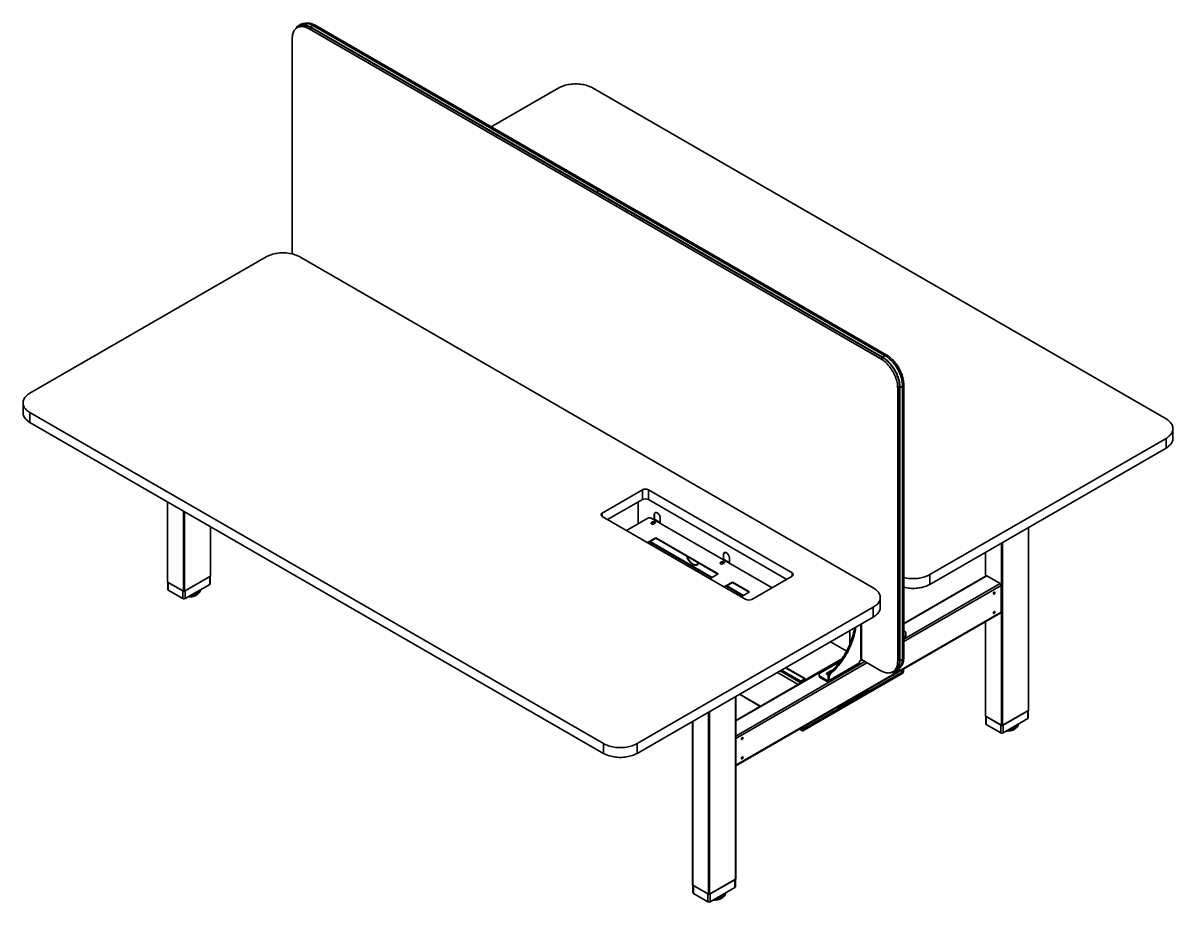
# Model space of a CAD drawing. Header units: millimetres. Extents: x -429 to 4678, y -337 to 3841.
# Drawn here: x 2268 to 4678, y -131 to 1712 of the extents above; entities that cross this region are included whole.
import ezdxf

# ---------------------------------------------------------------- set-up
doc = ezdxf.new("R2010")
doc.units = ezdxf.units.MM
doc.header["$LTSCALE"] = 100

msp = doc.modelspace()

# ---------------------------------------------------------------- linework, layer by layer
at = {"color": 7, "linetype": 'Continuous', "lineweight": 35}
for p, q in [((2847.3, 1704.83), (2842.35, 1701.98)), ((2867.35, 1699.5), (2871.32, 1701.79)), ((4065.9, 1007.6), (2867.35, 1699.5)), ((2870.89, 1702.36), (3470.16, 1356.41)), ((2870.89, 1702.36), (2870.89, 1702.11)), ((2870.89, 1702.11), (3470.16, 1356.16)), ((2870.93, 1702.02), (3470.2, 1356.07)), ((2871.05, 1702.8), (3470.33, 1356.85)), ((2876.38, 1705.88), (3475.65, 1359.92)), ((3475.71, 1359.9), (2876.44, 1705.85)), ((2877.4, 1705.3), (2880.08, 1706.85)), ((4078.63, 1014.94), (2880.08, 1706.85)), ((2832, 1679.08), (2832, 1227.4)), ((3390.96, 1575.54), (3249.26, 1493.73)), ((4663.76, 881.59), (3461.67, 1575.54)), ((3470.16, 1356.41), (4069.43, 1010.45)), ((3470.16, 1356.41), (3470.16, 1356.16)), ((3470.16, 1356.16), (4069.43, 1010.21)), ((3470.2, 1356.07), (4069.47, 1010.12)), ((3470.33, 1356.85), (4069.6, 1010.9)), ((3475.65, 1359.92), (4074.92, 1013.97)), ((4074.99, 1013.95), (3475.71, 1359.9)), ((2777.2, 1221.21), (2282.22, 935.47)), ((4049.99, 527.27), (2847.91, 1221.21)), ((4075.92, 1013.38), (4078.63, 1014.94)), ((4065.9, 1007.6), (4069.92, 1009.92)), ((4069.43, 1010.45), (4069.43, 1010.21)), ((4101.25, 946.36), (4105.28, 948.68)), ((4101.25, 373.96), (4101.25, 946.36)), ((4105.22, 948.2), (4105.22, 375.8)), ((4105.5, 947.99), (4105.28, 948.11)), ((4105.28, 948.11), (4105.28, 375.72)), ((4105.5, 947.99), (4105.5, 375.6)), ((4105.96, 947.91), (4105.96, 375.52)), ((4111.27, 952.14), (4113.98, 953.71)), ((4111.29, 950.99), (4111.29, 378.59)), ((4111.3, 378.66), (4111.3, 951.05)), ((4113.98, 381.31), (4113.98, 953.71)), ((2267.58, 915.06), (2267.58, 894.65)), ((2282.22, 894.65), (3484.3, 200.7)), ((2282.22, 894.65), (2282.22, 874.24)), ((2282.22, 874.24), (3484.3, 180.29)), ((4678.4, 840.77), (4678.4, 861.18)), ((4168.78, 555.03), (4663.76, 840.77)), ((4168.78, 534.61), (4663.76, 820.35)), ((4663.76, 820.35), (4663.76, 840.77)), ((3565.97, 732.8), (3481.83, 684.22)), ((3565.97, 712.38), (3565.97, 732.8)), ((3879.93, 558.9), (3578.7, 732.8)), ((3578.7, 732.8), (3578.7, 712.38)), ((2570.28, 707.94), (2570.28, 540.05)), ((2570.72, 539.44), (2570.72, 707.69)), ((3565.97, 712.38), (3493.14, 670.34)), ((3556.99, 707.2), (3556.99, 661.56)), ((3557.28, 707.36), (3557.28, 661.72)), ((3868.61, 545.02), (3578.7, 712.38)), ((2603.95, 520.25), (2603.95, 688.5)), ((2606.08, 520.25), (2606.08, 687.28)), ((3481.83, 684.22), (3481.83, 676.87)), ((3481.83, 676.87), (3783.05, 502.98)), ((3591.43, 680.95), (3590.86, 680.62)), ((3590.86, 670.88), (3590.86, 680.62)), ((3591.43, 670.87), (3591.43, 680.95)), ((2660.52, 551.68), (2660.52, 655.85)), ((2660.96, 552.29), (2660.96, 655.59)), ((3577.64, 673.48), (3532.68, 647.52)), ((3837.92, 527.3), (3584.71, 673.48)), ((3587.19, 665.52), (3585.06, 664.29)), ((3585.06, 663.47), (3587.19, 664.7)), ((3585.06, 663.47), (3585.06, 664.29)), ((3587.19, 664.7), (3587.19, 665.52)), ((3590.65, 670.78), (3590.01, 670.41)), ((3590.01, 661.43), (3592.14, 662.66)), ((3590.65, 670.78), (3592.42, 669.76)), ((3593.22, 669.84), (3591.45, 670.86)), ((3593.83, 668.94), (3592.42, 669.76)), ((3593.83, 668.94), (3595.95, 667.72)), ((3596.75, 667.8), (3594.63, 669.02)), ((3597.37, 666.9), (3595.95, 667.72)), ((3597.37, 666.9), (3599.49, 665.68)), ((3600.29, 665.76), (3598.17, 666.98)), ((3600.9, 664.86), (3599.49, 665.68)), ((3600.9, 664.86), (3602.67, 663.84)), ((3603.47, 663.92), (3601.7, 664.94)), ((3602.04, 663.47), (3602.67, 663.84)), ((3602.6, 663.15), (3602.67, 663.19)), ((3602.67, 663.19), (3602.67, 663.84)), ((3602.67, 663.19), (3603.24, 662.86)), ((3603.24, 662.86), (3603.59, 663.07)), ((3603.59, 662.66), (3603.24, 662.86)), ((3603.59, 673.27), (3603.59, 662.66)), ((4375.26, 270.43), (4375.26, 653.81)), ((4375.7, 271.04), (4375.7, 654.06)), ((3594.23, 632.06), (3576.84, 622.02)), ((3577.55, 621.61), (3594.23, 631.24)), ((3725.04, 556.54), (3594.23, 632.06)), ((3594.23, 631.24), (3594.23, 632.06)), ((3594.23, 631.24), (3724.34, 556.13)), ((3711.32, 548.62), (3581.21, 623.73)), ((3712.45, 549.27), (3582.34, 624.38)), ((4318.69, 239), (4318.69, 621.15)), ((4320.81, 239), (4320.81, 622.38)), ((3732.14, 581.83), (3730.02, 580.61)), ((3730.02, 579.79), (3732.14, 581.02)), ((3730.02, 579.79), (3730.02, 580.61)), ((3732.14, 581.02), (3732.14, 581.83)), ((3735.61, 587.1), (3734.97, 586.73)), ((3734.97, 577.75), (3737.09, 578.98)), ((3735.61, 587.1), (3737.38, 586.08)), ((3736.39, 597.26), (3735.82, 596.94)), ((3735.82, 587.2), (3735.82, 596.94)), ((3736.39, 587.19), (3736.39, 597.26)), ((3738.18, 586.16), (3736.41, 587.18)), ((3738.79, 585.26), (3737.38, 586.08)), ((3738.79, 585.26), (3740.91, 584.04)), ((3741.71, 584.12), (3739.59, 585.34)), ((3742.33, 583.22), (3740.91, 584.04)), ((3742.33, 583.22), (3744.45, 582)), ((3745.25, 582.08), (3743.13, 583.3)), ((3745.86, 581.18), (3744.45, 582)), ((3745.86, 581.18), (3747.63, 580.16)), ((3748.43, 580.24), (3746.66, 581.26)), ((3746.99, 579.79), (3747.63, 580.16)), ((3747.56, 579.47), (3747.63, 579.51)), ((3747.63, 579.51), (3747.63, 580.16)), ((3747.63, 579.51), (3748.19, 579.18)), ((3748.19, 579.18), (3748.55, 579.38)), ((3748.55, 578.98), (3748.19, 579.18)), ((3748.55, 589.59), (3748.55, 578.98)), ((4285.01, 601.71), (4285.01, 551.27)), ((4285.45, 551.52), (4285.45, 601.97)), ((3670.77, 576.95), (3670.77, 577.77)), ((3672.18, 576.95), (3672.18, 576.13)), ((3672.18, 576.13), (3672.75, 576.46)), ((3672.75, 576.67), (3672.75, 576.46)), ((3680.12, 576.25), (3681.11, 575.68)), ((3680.47, 576.44), (3681.04, 576.77)), ((3707.66, 546.5), (3725.04, 556.54)), ((3879.93, 551.56), (3879.93, 558.9)), ((4168.78, 555.03), (4168.78, 534.61)), ((2603.95, 520.25), (2570.72, 539.44)), ((2571.11, 539.21), (2571.11, 523.72)), ((2602.54, 521.07), (2572.13, 538.62)), ((2572.13, 522.29), (2572.13, 538.62)), ((2660.52, 551.68), (2606.08, 520.25)), ((2659.11, 550.87), (2607.49, 521.07)), ((2659.11, 534.53), (2607.49, 504.74)), ((2659.11, 534.53), (2659.11, 550.87)), ((2660.13, 535.96), (2660.13, 551.46)), ((3755.1, 539.19), (3737.71, 529.16)), ((3738.42, 528.75), (3755.1, 538.38)), ((3776.73, 510.86), (3742.08, 530.86)), ((3777.86, 511.51), (3743.21, 531.51)), ((3790.45, 518.78), (3755.1, 539.19)), ((3755.1, 538.38), (3755.1, 539.19)), ((3755.1, 538.38), (3789.74, 518.37)), ((3795.78, 502.98), (3879.93, 551.56)), ((4286.78, 552.29), (4113.98, 452.53)), ((4288.28, 552.14), (4113.98, 451.52)), ((4315.86, 536.22), (4113.98, 419.68)), ((4317.98, 532.54), (4113.98, 414.78)), ((4288.28, 552.14), (4315.86, 536.22)), ((4317.98, 532.54), (4317.98, 476.2)), ((2602.54, 504.74), (2572.13, 522.29)), ((2602.54, 504.74), (2602.54, 521.07)), ((2607.49, 504.74), (2607.49, 521.07)), ((3773.07, 508.75), (3790.45, 518.78)), ((4064.63, 486.44), (4064.63, 506.86)), ((4302.96, 517.74), (4302.92, 518.02)), ((3555.01, 200.7), (4049.99, 486.45)), ((4049.99, 466.03), (4049.99, 486.45)), ((3555.01, 180.29), (4049.99, 466.03)), ((4317.98, 476.2), (3761.93, 155.2)), ((3761.93, 154.18), (4317.36, 474.83)), ((4302.96, 476.92), (4302.92, 477.2)), ((4001.2, 409.24), (4001.2, 437.87)), ((4023.82, 450.93), (4023.82, 374.98)), ((4025.58, 377.43), (4025.58, 451.94)), ((4114.38, 437.22), (4113.98, 437.42)), ((4116.51, 436), (4114.38, 437.22)), ((4285.01, 456.16), (4285.01, 258.8)), ((4285.45, 258.18), (4285.45, 456.41)), ((3960.52, 414.38), (3994.42, 394.81)), ((4118.58, 426.41), (4113.98, 423.76)), ((4113.98, 421.73), (4117.33, 423.66)), ((4118.58, 431.42), (4118.58, 426.41)), ((3983.89, 377.43), (3761.93, 249.29)), ((3982.7, 375.73), (3761.93, 248.28)), ((4032.66, 372.73), (3761.93, 216.44)), ((4036.91, 370.28), (3761.93, 211.54)), ((3985.22, 379.39), (3913.73, 338.12)), ((3984.13, 377.78), (3914.58, 337.63)), ((3939.68, 349.26), (3980.67, 372.92)), ((3956.11, 330.59), (4019.75, 367.33)), ((4021, 370.08), (3957.36, 333.34)), ((4021, 373.35), (4023.82, 374.98)), ((4021, 370.08), (4021, 373.35)), ((4025.5, 376.87), (4065.9, 353.55)), ((4101.25, 373.96), (4105.22, 376.26)), ((4105.5, 375.6), (4105.28, 375.72)), ((4111.3, 379.76), (4113.98, 381.31)), ((3892.84, 324.87), (3849.14, 350.09)), ((3896.9, 329.05), (3854.8, 353.36)), ((3898.31, 331.5), (3857.63, 354.99)), ((3906.8, 336.4), (3866.12, 359.89)), ((3907.8, 336.5), (3866.7, 360.23)), ((3902.56, 228.62), (4111.86, 349.45)), ((3902.56, 227.8), (4111.86, 348.63)), ((3903.04, 230.05), (4110.38, 349.74)), ((3903.9, 231.35), (4110.52, 350.63)), ((3913.73, 338.12), (3914.58, 337.63)), ((3936.75, 345.18), (3936.75, 342.73)), ((3953.11, 333.34), (3939.68, 341.1)), ((3939.68, 338.65), (3939.68, 341.1)), ((3953.11, 330.89), (3939.68, 338.65)), ((3953.47, 349.26), (3960.89, 353.55)), ((3953.47, 346.81), (3960.89, 351.1)), ((3953.47, 346.81), (3953.47, 349.26)), ((3955.24, 339.57), (3957.36, 338.35)), ((3955.24, 334.57), (3955.24, 339.57)), ((3957.36, 333.34), (3957.36, 338.35)), ((3962.51, 349.19), (3960.39, 350.41)), ((3960.89, 351.1), (3960.89, 353.55)), ((3960.89, 351.1), (3961.45, 351.37)), ((4090.9, 351.07), (4095.85, 353.93)), ((4110.52, 350.63), (4110.52, 355.42)), ((4111.86, 349.45), (4110.57, 350.19)), ((4111.22, 351.19), (4111.22, 355.83)), ((4112.57, 350.67), (4111.22, 351.45)), ((4111.86, 348.63), (4111.86, 349.45)), ((4112.57, 350.67), (4112.57, 356.6)), ((4112.57, 350.67), (4113.27, 351.08)), ((4113.27, 351.08), (4113.27, 357.01)), ((3897.61, 329.46), (3896.9, 329.05)), ((3896.9, 327.21), (3896.9, 329.05)), ((3897.61, 327.62), (3897.61, 329.46)), ((3899.2, 328.54), (3897.61, 329.46)), ((3898.31, 331.5), (3906.8, 336.4)), ((3898.31, 330.69), (3906.8, 335.58)), ((3898.31, 331.5), (3898.31, 330.69)), ((3902.03, 330.17), (3899.73, 331.5)), ((3907.69, 333.44), (3905.38, 334.77)), ((3908.27, 333.78), (3905.97, 335.11)), ((3906.8, 335.58), (3906.8, 336.4)), ((3907.51, 335.18), (3906.8, 335.58)), ((3908.21, 335.58), (3907.51, 335.18)), ((3907.51, 335.18), (3907.51, 334.22)), ((3908.21, 335.58), (3908.21, 333.81)), ((3953.11, 333.34), (3955.24, 334.57)), ((3953.11, 333.34), (3953.11, 330.89)), ((3955.24, 334.57), (3957.36, 333.34)), ((3761.49, -83.89), (3761.49, 299.49)), ((3761.93, -83.28), (3761.93, 299.74)), ((3769.35, 304.02), (3813.04, 278.8)), ((3813.63, 279.14), (3769.94, 304.36)), ((4024.53, 303.93), (3989.88, 283.93)), ((3989.88, 283.12), (4024.53, 303.12)), ((4023.82, 303.53), (4024.53, 303.12)), ((4024.53, 303.12), (4024.53, 303.93)), ((4035.49, 310.26), (4025.24, 304.34)), ((4025.24, 303.53), (4035.49, 309.44)), ((4025.24, 304.34), (4025.24, 303.53)), ((4034.78, 309.85), (4035.49, 309.44)), ((3704.92, -115.32), (3704.92, 266.83)), ((3707.04, -115.32), (3707.04, 268.05)), ((3978.17, 277.22), (3978.92, 276.79)), ((3989.18, 283.52), (3978.92, 277.6)), ((3978.92, 276.79), (3989.18, 282.71)), ((3988.47, 283.12), (3989.18, 282.71)), ((3989.18, 282.71), (3989.18, 283.52)), ((3989.88, 283.93), (3989.88, 283.12)), ((4375.26, 270.43), (4320.81, 239)), ((4373.84, 269.61), (4322.22, 239.81)), ((4373.84, 253.28), (4373.84, 269.61)), ((4374.87, 254.71), (4374.87, 270.2)), ((3671.25, 247.39), (3671.25, -95.53)), ((3671.69, -96.14), (3671.69, 247.64)), ((4318.69, 239), (4285.45, 258.18)), ((4285.84, 257.96), (4285.84, 242.46)), ((4317.27, 239.81), (4286.87, 257.37)), ((4286.87, 241.04), (4286.87, 257.37)), ((4373.84, 253.28), (4322.22, 223.48)), ((3895.42, 231.25), (3901.56, 227.7)), ((3901.14, 228.62), (3896, 231.59)), ((3901.14, 234.55), (3901.14, 228.62)), ((3901.14, 228.62), (3901.85, 229.03)), ((3901.85, 234.96), (3901.85, 229.03)), ((3902.56, 228.62), (3901.85, 229.03)), ((3902.56, 228.62), (3902.56, 227.8)), ((3903.9, 236.14), (3903.9, 231.35)), ((4317.27, 223.48), (4286.87, 241.04)), ((4317.27, 223.48), (4317.27, 239.81)), ((4322.22, 223.48), (4322.22, 239.81)), ((3484.3, 180.29), (3484.3, 200.7)), ((3555.01, 200.7), (3555.01, 180.29)), ((3704.92, -115.32), (3671.69, -96.14)), ((3672.07, -96.36), (3672.07, -111.86)), ((3761.49, -83.89), (3707.04, -115.32)), ((3760.07, -84.71), (3708.46, -114.51)), ((3760.07, -101.04), (3760.07, -84.71)), ((3761.1, -99.61), (3761.1, -84.12)), ((3703.51, -114.51), (3673.1, -96.95)), ((3673.1, -113.29), (3673.1, -96.95)), ((3703.51, -130.84), (3673.1, -113.29)), ((3703.51, -130.84), (3703.51, -114.51)), ((3760.07, -101.04), (3708.46, -130.84)), ((3708.46, -130.84), (3708.46, -114.51))]:
    msp.add_line(p, q, dxfattribs=at)
at = {"color": 7, "linetype": 'Continuous', "lineweight": 35, "flags": 128}
for points in [[(2867.35, 1699.5), (2865.04, 1700.75), (2862.74, 1701.82), (2860.45, 1702.7), (2858.2, 1703.39), (2855.99, 1703.9), (2853.82, 1704.2), (2851.71, 1704.32), (2849.67, 1704.24), (2847.71, 1703.96), (2845.83, 1703.49), (2844.04, 1702.83), (2842.35, 1701.98), (2840.77, 1700.94), (2839.3, 1699.72), (2837.95, 1698.33), (2836.73, 1696.76), (2835.64, 1695.04), (2834.69, 1693.16), (2833.87, 1691.13), (2833.2, 1688.96), (2832.68, 1686.66), (2832.3, 1684.24), (2832.07, 1681.71), (2832, 1679.08)], [(2840.61, 1700.82), (2840.9, 1701.16), (2842.28, 1702.58), (2843.77, 1703.83), (2845.39, 1704.88), (2847.11, 1705.75), (2848.93, 1706.43), (2850.85, 1706.91), (2852.86, 1707.19), (2854.94, 1707.27), (2857.09, 1707.16), (2859.3, 1706.84), (2861.55, 1706.33), (2863.85, 1705.62), (2866.18, 1704.72), (2868.53, 1703.63), (2870.89, 1702.36)], [(2842.14, 1702.97), (2842.21, 1703.03), (2843.71, 1704.28), (2845.34, 1705.35), (2847.08, 1706.22), (2848.92, 1706.9), (2850.85, 1707.39), (2852.87, 1707.67), (2854.97, 1707.76), (2857.14, 1707.64), (2859.37, 1707.32), (2861.64, 1706.8), (2863.96, 1706.09), (2866.31, 1705.18), (2868.68, 1704.09), (2871.05, 1702.8)], [(2842.49, 1702.06), (2842.71, 1702.26), (2844.19, 1703.49), (2845.79, 1704.54), (2847.49, 1705.4), (2849.3, 1706.07), (2851.2, 1706.54), (2853.18, 1706.82), (2855.24, 1706.9), (2857.37, 1706.79), (2859.56, 1706.48), (2861.79, 1705.97), (2864.07, 1705.27), (2866.37, 1704.38), (2868.7, 1703.3), (2871.04, 1702.04)], [(2844.02, 1702.94), (2844.65, 1703.56), (2845.87, 1704.58)], [(2845.32, 1703.69), (2846.52, 1704.66), (2847.82, 1705.54)], [(2849.37, 1706.25), (2850.97, 1706.64), (2852.96, 1706.92), (2855.03, 1707), (2857.17, 1706.88), (2859.36, 1706.57), (2861.61, 1706.06), (2863.89, 1705.36), (2866.21, 1704.46), (2868.54, 1703.38), (2870.89, 1702.11)], [(2880.08, 1706.85), (2877.77, 1708.1), (2875.46, 1709.16), (2873.18, 1710.05), (2870.93, 1710.74), (2868.71, 1711.24), (2866.55, 1711.55), (2864.44, 1711.67), (2862.4, 1711.58), (2860.44, 1711.31), (2858.73, 1710.89)], [(2876.44, 1705.85), (2876.41, 1705.87), (2876.38, 1705.88)], [(3461.67, 1575.54), (3459.29, 1576.83), (3456.76, 1578.03), (3454.1, 1579.13), (3451.32, 1580.12), (3448.43, 1581.01), (3445.45, 1581.79), (3442.39, 1582.46), (3439.26, 1583.01), (3436.07, 1583.44), (3432.85, 1583.74), (3429.59, 1583.93), (3426.32, 1583.99), (3423.05, 1583.93), (3419.79, 1583.74), (3416.56, 1583.44), (3413.38, 1583.01), (3410.25, 1582.46), (3407.19, 1581.79), (3404.2, 1581.01), (3401.32, 1580.12), (3398.54, 1579.13), (3395.88, 1578.03), (3393.35, 1576.83), (3390.96, 1575.54)], [(3475.71, 1359.9), (3475.69, 1359.91), (3475.65, 1359.92)], [(2847.91, 1221.21), (2845.52, 1222.51), (2842.99, 1223.7), (2840.33, 1224.8), (2837.55, 1225.8), (2834.67, 1226.69), (2831.68, 1227.47), (2828.62, 1228.14), (2825.49, 1228.69), (2822.31, 1229.11), (2819.08, 1229.42), (2815.82, 1229.61), (2812.55, 1229.67), (2809.28, 1229.61), (2806.02, 1229.42), (2802.8, 1229.11), (2799.61, 1228.69), (2796.48, 1228.14), (2793.42, 1227.47), (2790.44, 1226.69), (2787.55, 1225.8), (2784.77, 1224.8), (2782.11, 1223.7), (2779.58, 1222.51), (2777.2, 1221.21)], [(4074.92, 1013.97), (4077.3, 1012.51), (4079.67, 1010.87), (4082.02, 1009.07), (4084.33, 1007.11), (4086.61, 1004.99), (4088.84, 1002.74), (4091.01, 1000.35), (4093.1, 997.85), (4095.13, 995.23), (4097.06, 992.51), (4098.9, 989.71), (4100.64, 986.83), (4102.26, 983.88), (4103.77, 980.89), (4105.16, 977.85), (4106.41, 974.8), (4107.54, 971.72), (4108.52, 968.65), (4109.36, 965.6), (4110.05, 962.57), (4110.59, 959.58), (4110.97, 956.65), (4111.21, 953.78), (4111.29, 950.99)], [(4074.99, 1013.95), (4074.96, 1013.96), (4074.92, 1013.97)], [(4113.98, 953.71), (4113.91, 956.42), (4113.68, 959.21), (4113.3, 962.06), (4112.78, 964.97), (4112.1, 967.91), (4111.29, 970.88), (4110.33, 973.87), (4109.24, 976.85), (4108.02, 979.83), (4106.67, 982.78), (4105.21, 985.69), (4103.63, 988.55), (4101.94, 991.35), (4100.15, 994.08), (4098.27, 996.72), (4096.3, 999.27), (4094.26, 1001.71), (4092.16, 1004.03), (4089.99, 1006.22), (4087.78, 1008.27), (4085.52, 1010.18), (4083.24, 1011.93), (4080.94, 1013.52), (4078.63, 1014.94)], [(4101.25, 946.36), (4101.18, 949.07), (4100.95, 951.86), (4100.57, 954.72), (4100.05, 957.62), (4099.38, 960.57), (4098.56, 963.54), (4097.61, 966.52), (4096.52, 969.51), (4095.29, 972.48), (4093.95, 975.43), (4092.48, 978.34), (4090.9, 981.21), (4089.21, 984.01), (4087.42, 986.73), (4085.54, 989.38), (4083.58, 991.92), (4081.53, 994.36), (4079.43, 996.68), (4077.26, 998.87), (4075.05, 1000.92), (4072.79, 1002.83), (4070.51, 1004.58), (4068.21, 1006.17), (4065.9, 1007.6)], [(4069.43, 1010.45), (4071.79, 1009), (4074.14, 1007.38), (4076.47, 1005.59), (4078.77, 1003.65), (4081.02, 1001.55), (4083.23, 999.32), (4085.38, 996.95), (4087.46, 994.47), (4089.47, 991.87), (4091.39, 989.17), (4093.21, 986.39), (4094.93, 983.54), (4096.55, 980.62), (4098.04, 977.64), (4099.42, 974.64), (4100.66, 971.6), (4101.78, 968.56), (4102.75, 965.51), (4103.58, 962.48), (4104.27, 959.48), (4104.8, 956.52), (4105.19, 953.61), (4105.42, 950.76), (4105.5, 947.99)], [(4069.43, 1010.21), (4071.78, 1008.77), (4074.11, 1007.15), (4076.43, 1005.38), (4078.71, 1003.44), (4080.96, 1001.36), (4083.15, 999.14), (4085.29, 996.79), (4087.36, 994.31), (4089.35, 991.73), (4091.26, 989.05), (4093.07, 986.29), (4094.78, 983.45), (4096.39, 980.55), (4097.87, 977.59), (4099.24, 974.6), (4100.48, 971.59), (4101.59, 968.56), (4102.55, 965.53), (4103.38, 962.52), (4104.06, 959.53), (4104.59, 956.59), (4104.98, 953.69), (4105.21, 950.87), (4105.28, 948.11)], [(4069.6, 1010.9), (4071.98, 1009.43), (4074.35, 1007.8), (4076.69, 1005.99), (4079.01, 1004.03), (4081.29, 1001.92), (4083.52, 999.67), (4085.68, 997.28), (4087.78, 994.77), (4089.8, 992.16), (4091.74, 989.44), (4093.58, 986.64), (4095.31, 983.75), (4096.94, 980.81), (4098.45, 977.81), (4099.83, 974.78), (4101.09, 971.72), (4102.21, 968.65), (4103.19, 965.58), (4104.03, 962.53), (4104.72, 959.5), (4105.26, 956.51), (4105.65, 953.57), (4105.88, 950.71), (4105.96, 947.91)], [(4111.3, 951.05), (4111.3, 951.02), (4111.29, 950.99)], [(2282.22, 935.47), (2279.98, 934.09), (2277.91, 932.63), (2276, 931.1), (2274.27, 929.49), (2272.73, 927.83), (2271.38, 926.11), (2270.23, 924.34), (2269.28, 922.53), (2268.54, 920.69), (2268, 918.83), (2267.68, 916.95), (2267.58, 915.06), (2267.68, 913.17), (2268, 911.29), (2268.54, 909.43), (2269.28, 907.59), (2270.23, 905.78), (2271.38, 904.02), (2272.73, 902.3), (2274.27, 900.63), (2276, 899.03), (2277.91, 897.49), (2279.98, 896.03), (2282.22, 894.65)], [(2282.22, 874.24), (2279.98, 875.62), (2277.91, 877.08), (2276, 878.61), (2274.27, 880.22), (2272.73, 881.88), (2271.38, 883.6), (2270.23, 885.37), (2269.28, 887.18), (2268.54, 889.02), (2268, 890.88), (2267.68, 892.76), (2267.58, 894.65)], [(4663.76, 840.77), (4665.99, 842.15), (4668.07, 843.61), (4669.97, 845.14), (4671.7, 846.75), (4673.24, 848.41), (4674.59, 850.13), (4675.75, 851.9), (4676.7, 853.71), (4677.44, 855.55), (4677.97, 857.41), (4678.29, 859.29), (4678.4, 861.18), (4678.29, 863.07), (4677.97, 864.95), (4677.44, 866.81), (4676.7, 868.65), (4675.75, 870.46), (4674.59, 872.22), (4673.24, 873.94), (4671.7, 875.61), (4669.97, 877.21), (4668.07, 878.75), (4665.99, 880.21), (4663.76, 881.59)], [(4678.4, 840.77), (4678.29, 838.88), (4677.97, 837), (4677.44, 835.13), (4676.7, 833.29), (4675.75, 831.49), (4674.59, 829.72), (4673.24, 828), (4671.7, 826.33), (4669.97, 824.73), (4668.07, 823.19), (4665.99, 821.73), (4663.76, 820.35)], [(3481.83, 676.87), (3480.91, 677.49), (3480.17, 678.19), (3479.63, 678.94), (3479.3, 679.74), (3479.19, 680.55), (3479.3, 681.36), (3479.63, 682.15), (3480.17, 682.91), (3480.91, 683.6), (3481.83, 684.22)], [(3590.86, 680.62), (3590.94, 681.72), (3591.17, 682.71), (3591.56, 683.56), (3592.08, 684.24), (3592.73, 684.74), (3593.49, 685.05), (3594.34, 685.16), (3595.26, 685.07), (3596.23, 684.78), (3597.23, 684.3), (3598.22, 683.63), (3599.19, 682.8), (3600.12, 681.83), (3600.97, 680.73), (3601.73, 679.54), (3602.38, 678.29), (3602.9, 677.01), (3603.28, 675.72), (3603.51, 674.47), (3603.59, 673.27)], [(3585.06, 664.29), (3584.51, 663.87), (3584.16, 663.38), (3584.04, 662.86), (3584.16, 662.34), (3584.51, 661.85), (3585.06, 661.43), (3585.79, 661.11), (3586.63, 660.91), (3587.54, 660.84), (3588.45, 660.91), (3589.29, 661.11), (3590.01, 661.43)], [(3592.14, 662.66), (3592.69, 663.08), (3593.04, 663.56), (3593.16, 664.09), (3593.04, 664.61), (3592.69, 665.1), (3592.14, 665.52), (3591.41, 665.84), (3590.57, 666.04), (3589.66, 666.11), (3588.76, 666.04), (3587.91, 665.84), (3587.19, 665.52)], [(3587.19, 664.7), (3587.91, 665.02), (3588.76, 665.22), (3589.66, 665.29), (3590.57, 665.22), (3591.41, 665.02), (3592.14, 664.7), (3592.69, 664.28), (3593.04, 663.79), (3593.09, 663.68)], [(3593.08, 663.65), (3592.63, 664.17), (3591.99, 664.62)], [(3592.87, 663.27), (3592.63, 663.51), (3591.99, 663.96)], [(3683.32, 579.81), (3683.23, 579.62), (3682.61, 578.49), (3681.85, 577.54), (3680.96, 576.76), (3679.95, 576.18), (3678.84, 575.79), (3677.63, 575.61), (3676.34, 575.64), (3674.99, 575.88), (3673.6, 576.31), (3672.18, 576.95)], [(3672.18, 576.13), (3673.58, 575.5), (3674.95, 575.04), (3676.29, 574.77), (3677.57, 574.69), (3678.79, 574.8), (3679.93, 575.1), (3680.97, 575.58), (3681.91, 576.24), (3682.74, 577.08), (3683.44, 578.08), (3684.02, 579.23), (3684.07, 579.38)], [(3730.02, 580.61), (3729.47, 580.19), (3729.12, 579.7), (3729, 579.18), (3729.12, 578.66), (3729.47, 578.17), (3730.02, 577.75), (3730.75, 577.43), (3731.59, 577.23), (3732.5, 577.16), (3733.4, 577.23), (3734.25, 577.43), (3734.97, 577.75)], [(3737.09, 578.98), (3737.65, 579.39), (3738, 579.88), (3738.12, 580.4), (3738, 580.93), (3737.65, 581.41), (3737.09, 581.83), (3736.37, 582.15), (3735.52, 582.36), (3734.62, 582.43), (3733.71, 582.36), (3732.87, 582.15), (3732.14, 581.83)], [(3732.14, 581.02), (3732.87, 581.34), (3733.71, 581.54), (3734.62, 581.61), (3735.52, 581.54), (3736.37, 581.34), (3737.09, 581.02), (3737.65, 580.6), (3738, 580.11), (3738.05, 580)], [(3735.82, 596.94), (3735.9, 598.04), (3736.13, 599.03), (3736.51, 599.87), (3737.04, 600.56), (3737.68, 601.06), (3738.44, 601.37), (3739.29, 601.48), (3740.22, 601.39), (3741.19, 601.1), (3742.18, 600.61), (3743.18, 599.95), (3744.15, 599.12), (3745.07, 598.14), (3745.92, 597.05), (3746.68, 595.86), (3747.33, 594.61), (3747.85, 593.33), (3748.24, 592.04), (3748.47, 590.79), (3748.55, 589.59)], [(3738.04, 579.97), (3737.58, 580.48), (3736.95, 580.94)], [(3737.82, 579.59), (3737.58, 579.83), (3736.95, 580.28)], [(3879.93, 558.9), (3880.85, 558.28), (3881.58, 557.59), (3882.12, 556.84), (3882.45, 556.04), (3882.56, 555.23), (3882.45, 554.42), (3882.12, 553.62), (3881.58, 552.87), (3880.85, 552.18), (3879.93, 551.56)], [(4113.98, 548.84), (4114.29, 548.77), (4117.35, 548.1), (4120.49, 547.55), (4123.67, 547.13), (4126.9, 546.82), (4130.16, 546.63), (4133.43, 546.57), (4136.7, 546.63), (4139.95, 546.82), (4143.18, 547.13), (4146.37, 547.55), (4149.5, 548.1), (4152.56, 548.77), (4155.54, 549.55), (4158.43, 550.44), (4161.2, 551.44), (4163.86, 552.54), (4166.39, 553.73), (4168.78, 555.03)], [(4168.78, 534.61), (4166.39, 533.32), (4163.86, 532.12), (4161.2, 531.02), (4158.43, 530.02), (4155.54, 529.13), (4152.56, 528.35), (4149.5, 527.69), (4146.37, 527.14), (4143.18, 526.71), (4139.95, 526.4), (4136.7, 526.22), (4133.43, 526.16), (4130.16, 526.22), (4126.9, 526.4), (4123.67, 526.71), (4120.49, 527.14), (4117.35, 527.69), (4114.29, 528.35), (4113.98, 528.43)], [(2639.99, 523.5), (2639.89, 522.99), (2639.47, 521.7), (2638.85, 520.45), (2638.03, 519.23), (2637.03, 518.06), (2635.83, 516.95), (2634.47, 515.91), (2632.95, 514.94), (2631.27, 514.06), (2629.47, 513.27), (2627.54, 512.58), (2625.52, 512), (2623.41, 511.53), (2621.23, 511.17), (2619.01, 510.93), (2618.12, 510.87)], [(2638.8, 522.81), (2638.03, 521.68), (2637.03, 520.51), (2635.83, 519.4), (2634.47, 518.35), (2632.95, 517.39), (2631.27, 516.51), (2629.47, 515.72), (2627.54, 515.03), (2625.52, 514.45), (2623.55, 514.01)], [(4049.99, 486.45), (4052.22, 487.83), (4054.3, 489.29), (4056.21, 490.82), (4057.93, 492.43), (4059.48, 494.09), (4060.83, 495.81), (4061.98, 497.58), (4062.93, 499.39), (4063.67, 501.23), (4064.2, 503.09), (4064.53, 504.97), (4064.63, 506.86), (4064.53, 508.75), (4064.2, 510.62), (4063.67, 512.49), (4062.93, 514.33), (4061.98, 516.14), (4060.83, 517.9), (4059.48, 519.62), (4057.93, 521.29), (4056.21, 522.89), (4054.3, 524.43), (4052.22, 525.89), (4049.99, 527.27)], [(4301.72, 515.4), (4301.8, 516.04), (4302.02, 516.72), (4302.38, 517.38), (4302.84, 517.95), (4303.35, 518.38), (4303.88, 518.64), (4304.37, 518.7), (4304.78, 518.55), (4305.08, 518.22), (4305.23, 517.73), (4305.23, 517.12), (4305.08, 516.45), (4304.78, 515.78), (4304.37, 515.16), (4303.88, 514.66), (4303.35, 514.31), (4302.84, 514.15), (4302.38, 514.19), (4302.02, 514.43), (4301.8, 514.84), (4301.72, 515.4)], [(4064.63, 486.44), (4064.53, 484.56), (4064.2, 482.68), (4063.67, 480.81), (4062.93, 478.97), (4061.98, 477.17), (4060.83, 475.4), (4059.48, 473.68), (4057.93, 472.01), (4056.21, 470.41), (4054.3, 468.87), (4052.22, 467.41), (4049.99, 466.03)], [(4301.72, 474.57), (4301.8, 475.22), (4302.02, 475.9), (4302.38, 476.55), (4302.84, 477.12), (4303.35, 477.55), (4303.88, 477.81), (4304.37, 477.87), (4304.78, 477.73), (4305.08, 477.4), (4305.23, 476.9), (4305.23, 476.3), (4305.08, 475.62), (4304.78, 474.95), (4304.37, 474.33), (4303.88, 473.83), (4303.35, 473.48), (4302.84, 473.32), (4302.38, 473.36), (4302.02, 473.6), (4301.8, 474.01), (4301.72, 474.57)], [(3960.39, 350.41), (3963.46, 353.26), (3966.48, 356.25), (3969.45, 359.36), (3972.36, 362.59), (3975.2, 365.93), (3977.98, 369.39), (3980.68, 372.94), (3983.3, 376.58), (3985.83, 380.31), (3988.28, 384.12), (3990.62, 388), (3992.86, 391.94), (3995, 395.93), (3997.03, 399.96), (3998.94, 404.04), (4000.74, 408.14), (4002.41, 412.26), (4003.96, 416.4), (4005.37, 420.54), (4006.66, 424.67), (4007.81, 428.79), (4008.83, 432.89), (4009.7, 436.95), (4010.44, 440.98), (4010.82, 443.42)], [(3962.51, 349.19), (3965.58, 352.04), (3968.6, 355.02), (3971.57, 358.13), (3974.48, 361.36), (3977.32, 364.71), (3980.1, 368.16), (3982.8, 371.71), (3985.42, 375.36), (3987.95, 379.09), (3990.4, 382.9), (3992.74, 386.77), (3994.99, 390.71), (3997.12, 394.7), (3999.15, 398.74), (4001.06, 402.81), (4002.86, 406.92), (4004.53, 411.04), (4006.08, 415.17), (4007.5, 419.31), (4008.78, 423.45), (4009.93, 427.56), (4010.95, 431.66), (4011.82, 435.73), (4012.56, 439.75), (4013.15, 443.73), (4013.3, 444.85)], [(4113.98, 436.41), (4114.38, 436.45), (4115.27, 436.42), (4116.09, 436.2), (4116.82, 435.79), (4117.43, 435.21), (4117.93, 434.46), (4118.29, 433.57), (4118.5, 432.55), (4118.58, 431.42)], [(4065.9, 353.55), (4068.21, 352.3), (4070.51, 351.23), (4072.79, 350.35), (4075.05, 349.66), (4077.26, 349.15), (4079.43, 348.84), (4081.53, 348.73), (4083.58, 348.81), (4085.54, 349.09), (4087.42, 349.56), (4089.21, 350.22), (4090.9, 351.07), (4092.48, 352.11), (4093.95, 353.33), (4095.29, 354.72), (4096.52, 356.28), (4097.61, 358.01), (4098.56, 359.89), (4099.38, 361.92), (4100.05, 364.09), (4100.57, 366.39), (4100.95, 368.81), (4101.18, 371.34), (4101.25, 373.96)], [(4105.5, 375.6), (4105.42, 372.92), (4105.19, 370.34), (4104.8, 367.87), (4104.27, 365.53), (4103.58, 363.32), (4102.75, 361.24), (4101.78, 359.32), (4100.66, 357.56), (4099.42, 355.97), (4098.04, 354.55), (4096.55, 353.31), (4094.93, 352.25), (4093.21, 351.38), (4091.39, 350.7), (4089.47, 350.22), (4089.03, 350.14)], [(4105.29, 375.89), (4105.21, 373.23), (4104.99, 370.68), (4104.6, 368.24), (4104.07, 365.92), (4103.4, 363.73), (4102.57, 361.68), (4101.61, 359.77), (4100.51, 358.03), (4099.27, 356.45), (4097.91, 355.04), (4096.43, 353.81), (4094.83, 352.77), (4093.13, 351.91), (4091.32, 351.24), (4091.03, 351.15)], [(4105.96, 375.52), (4105.88, 372.82), (4105.65, 370.22), (4105.26, 367.73), (4104.72, 365.37), (4104.03, 363.14), (4103.19, 361.05), (4102.21, 359.11), (4101.09, 357.34), (4099.83, 355.73), (4098.45, 354.3), (4096.94, 353.04), (4095.31, 351.98), (4093.58, 351.1), (4092.68, 350.74)], [(4105.28, 375.72), (4105.21, 373.06), (4104.98, 370.49), (4104.59, 368.04), (4104.06, 365.71), (4103.38, 363.51), (4102.55, 361.45), (4101.59, 359.54), (4100.48, 357.79), (4099.24, 356.21), (4097.87, 354.79), (4096.81, 353.88)], [(4106.96, 360.94), (4108.02, 362.07), (4109.24, 363.63), (4110.33, 365.36), (4111.29, 367.24), (4112.1, 369.27), (4112.78, 371.44), (4113.3, 373.74), (4113.68, 376.16), (4113.91, 378.68), (4113.98, 381.31)], [(4111.3, 378.66), (4111.3, 378.63), (4111.29, 378.59)], [(3914.58, 337.63), (3913.89, 337.15), (3913.46, 336.77)], [(3939.68, 341.1), (3938.66, 341.79), (3937.84, 342.56), (3937.24, 343.39), (3936.87, 344.28), (3936.75, 345.18), (3936.87, 346.08), (3937.24, 346.96), (3937.84, 347.8), (3938.66, 348.57), (3939.68, 349.26)], [(3956.34, 344.59), (3955.6, 344.67), (3954.67, 344.88), (3953.84, 345.19), (3953.13, 345.6), (3952.59, 346.08), (3952.24, 346.61), (3952.08, 347.18), (3952.13, 347.75), (3952.39, 348.3), (3952.84, 348.82), (3953.47, 349.26)], [(3952.58, 346.1), (3952.84, 346.37), (3953.47, 346.81)], [(4094.91, 352.81), (4093.42, 352.28), (4092.56, 352.03)], [(4096.71, 354.03), (4095.31, 353.34), (4093.87, 352.79)], [(4354.73, 242.25), (4354.62, 241.73), (4354.2, 240.45), (4353.59, 239.19), (4352.77, 237.98), (4351.76, 236.81), (4350.57, 235.69), (4349.2, 234.65), (4347.68, 233.69), (4346.01, 232.81), (4344.2, 232.02), (4342.28, 231.33), (4340.25, 230.75), (4338.14, 230.28), (4335.96, 229.92), (4333.74, 229.68), (4332.85, 229.62)], [(4353.54, 241.56), (4352.77, 240.42), (4351.76, 239.26), (4350.57, 238.14), (4349.2, 237.1), (4347.68, 236.14), (4346.01, 235.26), (4344.2, 234.47), (4342.28, 233.78), (4340.25, 233.2), (4338.29, 232.76)], [(3484.3, 200.7), (3486.69, 199.41), (3489.22, 198.21), (3491.88, 197.11), (3494.66, 196.12), (3497.54, 195.23), (3500.52, 194.45), (3503.59, 193.78), (3506.72, 193.23), (3509.9, 192.8), (3513.13, 192.5), (3516.39, 192.31), (3519.66, 192.25), (3522.93, 192.31), (3526.18, 192.5), (3529.41, 192.8), (3532.6, 193.23), (3535.73, 193.78), (3538.79, 194.45), (3541.77, 195.23), (3544.66, 196.12), (3547.44, 197.11), (3550.1, 198.21), (3552.62, 199.41), (3555.01, 200.7)], [(3773.51, 210.47), (3773.59, 211.12), (3773.82, 211.8), (3774.17, 212.45), (3774.63, 213.02), (3775.14, 213.45), (3775.67, 213.71), (3776.16, 213.77), (3776.57, 213.63), (3776.87, 213.29), (3777.02, 212.8), (3777.02, 212.19), (3776.87, 211.52), (3776.57, 210.85), (3776.16, 210.23), (3775.67, 209.73), (3775.14, 209.38), (3774.63, 209.22), (3774.17, 209.26), (3773.82, 209.5), (3773.59, 209.91), (3773.51, 210.47)], [(3555.01, 180.29), (3552.62, 179), (3550.1, 177.8), (3547.44, 176.7), (3544.66, 175.7), (3541.77, 174.81), (3538.79, 174.03), (3535.73, 173.37), (3532.6, 172.82), (3529.41, 172.39), (3526.18, 172.08), (3522.93, 171.9), (3519.66, 171.84), (3516.39, 171.9), (3513.13, 172.08), (3509.9, 172.39), (3506.72, 172.82), (3503.59, 173.37), (3500.52, 174.03), (3497.54, 174.81), (3494.66, 175.7), (3491.88, 176.7), (3489.22, 177.8), (3486.69, 179), (3484.3, 180.29)], [(3773.51, 169.64), (3773.59, 170.29), (3773.82, 170.97), (3774.17, 171.62), (3774.63, 172.19), (3775.14, 172.62), (3775.67, 172.88), (3776.16, 172.94), (3776.57, 172.8), (3776.87, 172.47), (3777.02, 171.98), (3777.02, 171.37), (3776.87, 170.7), (3776.57, 170.02), (3776.16, 169.41), (3775.67, 168.9), (3775.14, 168.55), (3774.63, 168.39), (3774.17, 168.43), (3773.82, 168.67), (3773.59, 169.09), (3773.51, 169.64)], [(3740.96, -112.07), (3740.85, -112.59), (3740.44, -113.87), (3739.82, -115.13), (3739, -116.35), (3737.99, -117.52), (3736.8, -118.63), (3735.44, -119.67), (3733.91, -120.63), (3732.24, -121.51), (3730.43, -122.3), (3728.51, -122.99), (3726.48, -123.57), (3724.37, -124.04), (3722.2, -124.4), (3719.97, -124.64), (3719.08, -124.7)], [(3739.77, -112.76), (3739, -113.9), (3737.99, -115.07), (3736.8, -116.18), (3735.44, -117.22), (3733.91, -118.18), (3732.24, -119.06), (3730.43, -119.85), (3728.51, -120.54), (3726.48, -121.12), (3724.52, -121.57)]]:
    msp.add_lwpolyline(points, dxfattribs=at)
at = {"color": 7, "linetype": 'Continuous', "lineweight": 35}
for centre, radius, start, end in [((2855.49, 1688.82), 19.45, 133.31784, 145.23517), ((2854.14, 1689.72), 17.2, 106.09195, 136.60504), ((2855.85, 1689.96), 17.15, 102.90795, 119.8812), ((2857.2, 1673.66), 37.5, 59.23738, 78.39269), ((2871.65, 1702.33), 0.763, 141.30471, 177.43), ((2870.99, 1702.1), 0.1, 174.19564, 234.49218), ((2876.57, 1699.4), 6.48, 91.67597, 148.31865), ((3470.92, 1356.37), 0.763, 141.30471, 177.43), ((3470.26, 1356.15), 0.1, 174.19564, 234.49218), ((3475.84, 1353.45), 6.48, 91.67597, 148.31865), ((4075.11, 1007.49), 6.48, 91.67597, 148.31865), ((4070.2, 1010.42), 0.763, 141.30471, 177.43), ((4069.53, 1010.2), 0.1, 174.19564, 234.49218), ((4105.32, 948.21), 0.1, 185.51136, 245.80878), ((4105.85, 948.67), 0.763, 242.57351, 278.69449), ((4105.77, 954.39), 6.48, 271.68015, 328.31448), ((3572.34, 720.63), 13.73, 62.39104, 117.60896), ((3572.34, 700.22), 13.73, 62.39104, 117.60896), ((3596.02, 681.38), 4.62, 130.6193, 185.4371), ((3581.18, 666.65), 7.69, 62.60967, 117.39033), ((3585.91, 661.73), 1.94, 115.88856, 158.03036), ((3588.59, 657.36), 7.43, 62.755, 101.83437), ((3589, 659.19), 6.19, 61.13811, 78.55034), ((3591.12, 670.13), 0.805, 65.69288, 125.61758), ((3592.86, 669.22), 0.699, 350.78596, 129.20329), ((3594.3, 668.29), 0.805, 65.69288, 125.61758), ((3596.4, 667.18), 0.699, 350.78596, 129.20329), ((3597.84, 666.25), 0.805, 65.69288, 125.61758), ((3599.93, 665.14), 0.699, 350.78596, 129.20329), ((3601.37, 664.21), 0.805, 65.69288, 125.61758), ((3603.12, 663.27), 0.724, 49.73343, 128.49886), ((3602.89, 662.92), 0.349, 350.78596, 129.20329), ((3688.06, 601.72), 30.21, 194.95297, 235.07788), ((3687.26, 601.25), 28.7, 195.70158, 234.92448), ((3684.15, 596.97), 23.5, 226.26829, 235.29334), ((3677.62, 582.51), 6.67, 300.77006, 334.42273), ((3730.87, 578.05), 1.94, 115.88856, 158.03036), ((3733.55, 573.67), 7.43, 62.755, 101.83437), ((3733.96, 575.51), 6.19, 61.13811, 78.55034), ((3736.08, 586.44), 0.805, 65.69288, 125.61758), ((3740.98, 597.7), 4.62, 130.6193, 185.4371), ((3737.82, 585.54), 0.699, 350.78596, 129.20329), ((3739.26, 584.61), 0.805, 65.69288, 125.61758), ((3741.35, 583.5), 0.699, 350.78596, 129.20329), ((3742.79, 582.57), 0.805, 65.69288, 125.61758), ((3744.89, 581.46), 0.699, 350.78596, 129.20329), ((3746.33, 580.53), 0.805, 65.69288, 125.61758), ((3748.08, 579.59), 0.724, 49.73343, 128.49886), ((3747.85, 579.24), 0.349, 350.78596, 129.20329), ((3677.67, 584.1), 9.09, 237.22016, 293.23671), ((2571.03, 540.12), 0.754, 185.6948, 245.62534), ((2658.38, 536.14), 1.76, 294.37466, 354.3052), ((2660.21, 552.37), 0.754, 294.37466, 354.3052), ((4287.4, 550.91), 1.51, 54.38242, 114.30712), ((4313.38, 532.33), 4.61, 2.60548, 57.39452), ((2572.86, 523.89), 1.76, 185.6948, 245.62534), ((2605.01, 522.3), 2.31, 242.60967, 297.39033), ((4300.68, 518.04), 3.41, 289.18754, 10.81784), ((4301.19, 517.76), 1.77, 290.71777, 359.37712), ((2605.01, 509.51), 5.38, 242.60967, 297.39033), ((3789.42, 515.15), 13.73, 242.39104, 297.60896), ((4300.68, 477.21), 3.41, 289.18754, 10.81784), ((4301.19, 476.94), 1.77, 290.71777, 359.37712), ((4316.55, 476.02), 1.44, 304.05635, 7.25583), ((4115.64, 426.09), 2.96, 305.01333, 6.29885), ((4018.06, 369.75), 2.96, 305.01333, 6.29885), ((4022.58, 377.73), 3.02, 294.37466, 354.3052), ((4105.32, 375.81), 0.1, 185.51136, 245.80878), ((4105.85, 376.27), 0.763, 242.57351, 278.69449), ((4105.77, 382), 6.48, 271.68015, 328.31448), ((4074.18, 378.03), 37.11, 341.66299, 0.8749), ((3917.54, 332), 7.21, 121.95194, 151.06898), ((3941.83, 343.28), 5.11, 186.18746, 245.13268), ((3970.81, 338.81), 15.59, 131.91086, 177.18897), ((3957.77, 347.02), 1.97, 122.96217, 236.84019), ((3959.15, 344.5), 3.77, 101.65155, 150.30195), ((3973, 337.55), 15.66, 132.01568, 177.08414), ((3960.37, 342.73), 7.05, 95.43839, 112.56794), ((3964.19, 347.2), 7.15, 86.93966, 117.47646), ((4086.14, 368.59), 19.01, 274.6568, 290.10776), ((4086.19, 367.39), 17.18, 283.36577, 308.17946), ((4087.29, 368.7), 17.07, 300.07525, 317.12483), ((4110.2, 351.22), 3.07, 302.60548, 357.39452), ((4111.03, 350.74), 1.54, 302.60548, 357.39452), ((3899.97, 328.91), 3.07, 122.60548, 177.39452), ((3899.14, 329.39), 1.54, 122.60548, 177.39452), ((3907.35, 335.72), 0.873, 350.78596, 129.20329), ((3907.07, 335.25), 0.437, 350.78596, 129.20329), ((3953.94, 334.36), 1.31, 230.79671, 9.21404), ((3954.77, 332.92), 2.62, 230.79671, 9.21404), ((4027.63, 321.92), 14.74, 302.21568, 332.57487), ((4028.8, 321.07), 12.71, 301.75068, 329.12295), ((3976.04, 280.64), 4.82, 240.89406, 306.80219), ((3975, 281.52), 5.19, 256.31623, 298.50961), ((3976.25, 281.36), 4.61, 250.39519, 305.45526), ((4374.95, 271.12), 0.754, 294.37466, 354.3052), ((4285.77, 258.87), 0.754, 185.6948, 245.62534), ((4287.59, 242.64), 1.76, 185.6948, 245.62534), ((4373.12, 254.89), 1.76, 294.37466, 354.3052), ((3902, 228.48), 0.873, 170.78596, 309.20329), ((3902.28, 228.96), 0.437, 170.78596, 309.20329), ((4319.75, 228.26), 5.38, 242.60967, 297.39033), ((4319.75, 241.04), 2.31, 242.60967, 297.39033), ((3772.48, 213.11), 3.41, 289.18754, 10.81784), ((3773.07, 212.77), 1.67, 288.69061, 11.31476), ((3772.48, 172.28), 3.41, 289.18754, 10.81784), ((3773.07, 171.94), 1.67, 288.69061, 11.31476), ((3672, -95.45), 0.754, 185.6948, 245.62534), ((3761.18, -83.21), 0.754, 294.37466, 354.3052), ((3673.83, -111.68), 1.76, 185.6948, 245.62534), ((3705.98, -113.28), 2.31, 242.60967, 297.39033), ((3759.35, -99.44), 1.76, 294.37466, 354.3052), ((3705.98, -126.06), 5.38, 242.60967, 297.39033)]:
    msp.add_arc(centre, radius, start, end, dxfattribs=at)
for points, knots in [([(2864.76, 1710.36), (2864.55, 1710.41), (2863.57, 1710.62), (2861.82, 1710.81), (2859.53, 1710.93), (2857.31, 1710.85), (2855.15, 1710.58), (2853.07, 1710.14), (2851.07, 1709.52), (2849.17, 1708.74), (2847.36, 1707.79), (2845.65, 1706.69), (2844.05, 1705.43), (2842.56, 1704.03), (2841.19, 1702.49), (2840.01, 1700.94), (2839.35, 1699.86), (2839.07, 1699.39)], [0, 0, 0, 0, 0.0203377, 0.0961583, 0.171019, 0.244791, 0.3174254, 0.388961, 0.4595185, 0.5292843, 0.5984919, 0.6674033, 0.7362422, 0.8052424, 0.8746653, 0.9447434, 1, 1, 1, 1]), ([(2613.7, 508.32), (2614.24, 508.3), (2615.48, 508.24), (2617.43, 508.29), (2619.55, 508.44), (2621.64, 508.72), (2623.69, 509.12), (2625.7, 509.64), (2627.64, 510.28), (2629.5, 511.04), (2631.26, 511.92), (2632.92, 512.92), (2634.45, 514.03), (2635.83, 515.26), (2637.04, 516.58), (2638.06, 517.99), (2638.88, 519.45), (2639.48, 520.95), (2639.87, 522.31), (2639.98, 523.17), (2640.02, 523.51)], [0, 0, 0, 0, 0.0435895, 0.1011833, 0.1588355, 0.2166088, 0.2745832, 0.3328353, 0.3914319, 0.4504171, 0.5097896, 0.5694689, 0.6291749, 0.6884847, 0.7469045, 0.8039782, 0.8594306, 0.9132282, 0.9655435, 1, 1, 1, 1]), ([(4087.24, 349.53), (4087.72, 349.54), (4088.93, 349.57), (4090.83, 349.82), (4092.91, 350.25), (4094.9, 350.87), (4096.81, 351.66), (4098.62, 352.61), (4100.32, 353.71), (4101.92, 354.96), (4103.41, 356.36), (4104.79, 357.91), (4106.05, 359.58), (4107.19, 361.4), (4108.2, 363.35), (4108.94, 365.02), (4109.29, 366.07), (4109.4, 366.39)], [0, 0, 0, 0, 0.0478706, 0.1207916, 0.1926096, 0.2634454, 0.3334865, 0.4029672, 0.4721506, 0.5412611, 0.6105336, 0.6802304, 0.7505851, 0.8217879, 0.8939709, 0.9671961, 1, 1, 1, 1]), ([(4110.52, 350.63), (4110.55, 350.45), (4110.61, 350.09), (4110.52, 349.8), (4110.39, 349.77), (4110.37, 349.77)], [0, 0, 0, 0, 0.4452865, 0.8906282, 1, 1, 1, 1]), ([(4111.19, 351.19), (4111.19, 351.12), (4111.17, 350.94), (4110.88, 350.75), (4110.61, 350.66), (4110.52, 350.63)], [0, 0, 0, 0, 0.3355556, 0.7802106, 1, 1, 1, 1]), ([(4328.44, 227.07), (4328.65, 227.05), (4329.57, 226.99), (4331.21, 227), (4333.33, 227.1), (4335.43, 227.33), (4337.51, 227.68), (4339.53, 228.14), (4341.5, 228.72), (4343.4, 229.43), (4345.21, 230.25), (4346.92, 231.2), (4348.51, 232.26), (4349.96, 233.44), (4351.25, 234.72), (4352.36, 236.09), (4353.26, 237.53), (4353.97, 239.01), (4354.46, 240.53), (4354.72, 241.62), (4354.76, 242.2), (4354.76, 242.27)], [0, 0, 0, 0, 0.0175101, 0.075086, 0.1326941, 0.1903897, 0.2482504, 0.3063548, 0.3647754, 0.4235685, 0.482757, 0.5423011, 0.6020331, 0.6615664, 0.7204374, 0.7781539, 0.8343448, 0.8888671, 0.9418087, 0.9934223, 1, 1, 1, 1]), ([(3903.9, 231.35), (3903.68, 231.19), (3903.25, 230.86), (3902.5, 230.58), (3902.04, 230.51), (3901.85, 230.49)], [0, 0, 0, 0, 0.3740286, 0.7481036, 1, 1, 1, 1]), ([(3901.85, 229.89), (3901.97, 229.87), (3902.35, 229.79), (3902.91, 229.94), (3903.46, 230.33), (3903.77, 230.85), (3903.87, 231.23), (3903.9, 231.35)], [0, 0, 0, 0, 0.125517, 0.3757774, 0.626038, 0.8762983, 1, 1, 1, 1]), ([(3714.67, -127.25), (3714.88, -127.27), (3715.8, -127.33), (3717.44, -127.32), (3719.56, -127.22), (3721.67, -126.99), (3723.74, -126.65), (3725.76, -126.18), (3727.73, -125.6), (3729.63, -124.89), (3731.44, -124.07), (3733.15, -123.12), (3734.75, -122.06), (3736.2, -120.88), (3737.48, -119.6), (3738.59, -118.23), (3739.49, -116.79), (3740.21, -115.31), (3740.69, -113.79), (3740.95, -112.7), (3740.99, -112.12), (3740.99, -112.05)], [0, 0, 0, 0, 0.0175101, 0.075086, 0.1326941, 0.1903897, 0.2482504, 0.3063548, 0.3647754, 0.4235685, 0.482757, 0.5423011, 0.6020331, 0.6615664, 0.7204374, 0.7781539, 0.8343448, 0.8888671, 0.9418087, 0.9934223, 1, 1, 1, 1])]:
    msp.add_open_spline(points, degree=3, knots=knots, dxfattribs=at)

doc.saveas('drawing.dxf')
